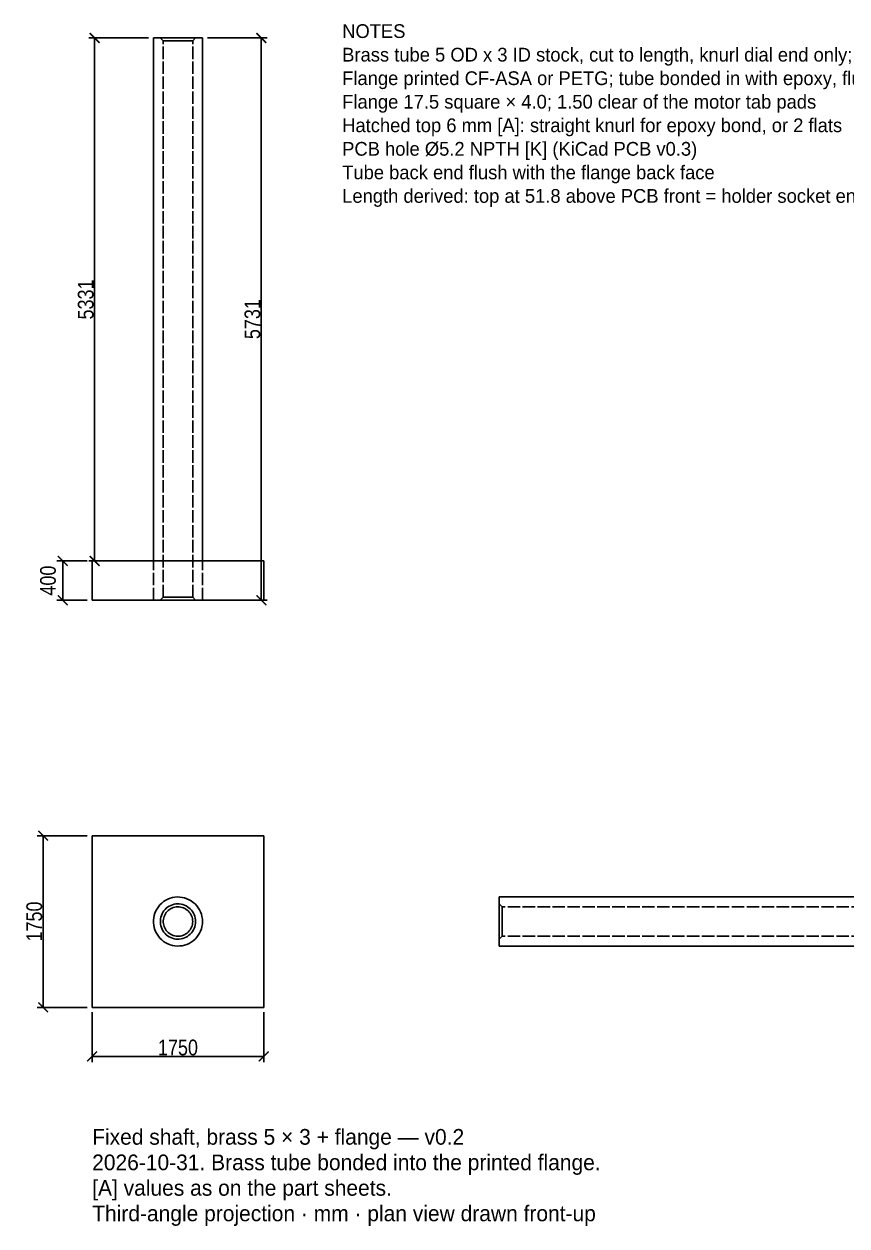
# Model space of a CAD drawing. Header units: millimetres. Extents: x -16 to 111, y -31 to 91.
# Drawn here: x -15.7 to 68.2, y -31 to 91.5 of the extents above; entities that cross this region are included whole.
import ezdxf

# ---------------------------------------------------------------- set-up
doc = ezdxf.new("R2010")
doc.units = ezdxf.units.MM
doc.linetypes.add('DASHED', pattern=[1.524, 1.27, -0.254])
for name, color, linetype in [('DIMS', 3, 'CONTINUOUS'), ('HIDDEN', 8, 'DASHED'), ('TEXT', 7, 'CONTINUOUS'), ('VISIBLE', 7, 'CONTINUOUS')]:
    doc.layers.add(name, color=color, linetype=linetype)
doc.styles.add('OpenSansCondensed-Light', font='OpenSansCondensed-Light.ttf')
doc.dimstyles.new('EZDXF', dxfattribs={"dimtxt": 0.25, "dimasz": 0.175, "dimexe": 0.375, "dimexo": 0.125, "dimgap": 0.1, "dimtad": 1, "dimlfac": 100, "dimzin": 12, "dimdsep": 46, "dimtxsty": 'OpenSansCondensed-Light', "dimblk": 'ARCHTICK', "dimcen": 2.5, "dimazin": 3, "dimtfac": 0.5, "dimtmove": 2, "dimatfit": 3})

# ---------------------------------------------------------------- blocks, each defined once
blk = doc.blocks.new('_ARCHTICK')
at = {"color": 0, "linetype": 'BYBLOCK', "const_width": 0.15}
blk.add_lwpolyline([(-0.5, -0.5), (0.5, 0.5)], dxfattribs=at)

msp = doc.modelspace()

# ---------------------------------------------------------------- linework, layer by layer
at = {"layer": 'HIDDEN'}
for points in [[(-2.5, 90.06), (-2.42063, 90.06), (-2.34127, 90.06), (-2.2619, 90.06), (-2.18254, 90.06), (-2.10317, 90.06), (-2.02381, 90.06), (-1.94444, 90.06), (-1.86508, 90.06), (-1.78571, 90.06), (-1.70635, 90.06), (-1.62698, 90.06), (-1.54762, 90.06), (-1.46825, 90.06), (-1.38889, 90.06), (-1.30952, 90.06), (-1.23016, 90.06), (-1.15079, 90.06), (-1.07143, 90.06), (-0.99206, 90.06), (-0.9127, 90.06), (-0.83333, 90.06), (-0.75397, 90.06), (-0.6746, 90.06), (-0.59524, 90.06), (-0.51587, 90.06), (-0.43651, 90.06), (-0.35714, 90.06), (-0.27778, 90.06), (-0.19841, 90.06), (-0.11905, 90.06), (-0.03968, 90.06), (0.03968, 90.06), (0.11905, 90.06), (0.19841, 90.06), (0.27778, 90.06), (0.35714, 90.06), (0.43651, 90.06), (0.51587, 90.06), (0.59524, 90.06), (0.6746, 90.06), (0.75397, 90.06), (0.83333, 90.06), (0.9127, 90.06), (0.99206, 90.06), (1.07143, 90.06), (1.15079, 90.06), (1.23016, 90.06), (1.30952, 90.06), (1.38889, 90.06), (1.46825, 90.06), (1.54762, 90.06), (1.62698, 90.06), (1.70635, 90.06), (1.78571, 90.06), (1.86508, 90.06), (1.94444, 90.06), (2.02381, 90.06), (2.10317, 90.06), (2.18254, 90.06), (2.2619, 90.06), (2.34127, 90.06), (2.42063, 90.06), (2.5, 90.06)], [(1.8, 90.06), (1.74286, 90.06), (1.68571, 90.06), (1.62857, 90.06), (1.57143, 90.06), (1.51429, 90.06), (1.45714, 90.06), (1.4, 90.06), (1.34286, 90.06), (1.28571, 90.06), (1.22857, 90.06), (1.17143, 90.06), (1.11429, 90.06), (1.05714, 90.06), (1, 90.06), (0.94286, 90.06), (0.88571, 90.06), (0.82857, 90.06), (0.77143, 90.06), (0.71429, 90.06), (0.65714, 90.06), (0.6, 90.06), (0.54286, 90.06), (0.48571, 90.06), (0.42857, 90.06), (0.37143, 90.06), (0.31429, 90.06), (0.25714, 90.06), (0.2, 90.06), (0.14286, 90.06), (0.08571, 90.06), (0.02857, 90.06), (-0.02857, 90.06), (-0.08571, 90.06), (-0.14286, 90.06), (-0.2, 90.06), (-0.25714, 90.06), (-0.31429, 90.06), (-0.37143, 90.06), (-0.42857, 90.06), (-0.48571, 90.06), (-0.54286, 90.06), (-0.6, 90.06), (-0.65714, 90.06), (-0.71429, 90.06), (-0.77143, 90.06), (-0.82857, 90.06), (-0.88571, 90.06), (-0.94286, 90.06), (-1, 90.06), (-1.05714, 90.06), (-1.11429, 90.06), (-1.17143, 90.06), (-1.22857, 90.06), (-1.28571, 90.06), (-1.34286, 90.06), (-1.4, 90.06), (-1.45714, 90.06), (-1.51429, 90.06), (-1.57143, 90.06), (-1.62857, 90.06), (-1.68571, 90.06), (-1.74286, 90.06), (-1.8, 90.06)], [(-1.8, 90.06), (-1.74286, 90.06), (-1.68571, 90.06), (-1.62857, 90.06), (-1.57143, 90.06), (-1.51429, 90.06), (-1.45714, 90.06), (-1.4, 90.06), (-1.34286, 90.06), (-1.28571, 90.06), (-1.22857, 90.06), (-1.17143, 90.06), (-1.11429, 90.06), (-1.05714, 90.06), (-1, 90.06), (-0.94286, 90.06), (-0.88571, 90.06), (-0.82857, 90.06), (-0.77143, 90.06), (-0.71429, 90.06), (-0.65714, 90.06), (-0.6, 90.06), (-0.54286, 90.06), (-0.48571, 90.06), (-0.42857, 90.06), (-0.37143, 90.06), (-0.31429, 90.06), (-0.25714, 90.06), (-0.2, 90.06), (-0.14286, 90.06), (-0.08571, 90.06), (-0.02857, 90.06), (0.02857, 90.06), (0.08571, 90.06), (0.14286, 90.06), (0.2, 90.06), (0.25714, 90.06), (0.31429, 90.06), (0.37143, 90.06), (0.42857, 90.06), (0.48571, 90.06), (0.54286, 90.06), (0.6, 90.06), (0.65714, 90.06), (0.71429, 90.06), (0.77143, 90.06), (0.82857, 90.06), (0.88571, 90.06), (0.94286, 90.06), (1, 90.06), (1.05714, 90.06), (1.11429, 90.06), (1.17143, 90.06), (1.22857, 90.06), (1.28571, 90.06), (1.34286, 90.06), (1.4, 90.06), (1.45714, 90.06), (1.51429, 90.06), (1.57143, 90.06), (1.62857, 90.06), (1.68571, 90.06), (1.74286, 90.06), (1.8, 90.06)], [(-1.5, 89.76), (-1.8, 90.06)], [(1.5, 89.76), (1.45238, 89.76), (1.40476, 89.76), (1.35714, 89.76), (1.30952, 89.76), (1.2619, 89.76), (1.21429, 89.76), (1.16667, 89.76), (1.11905, 89.76), (1.07143, 89.76), (1.02381, 89.76), (0.97619, 89.76), (0.92857, 89.76), (0.88095, 89.76), (0.83333, 89.76), (0.78571, 89.76), (0.7381, 89.76), (0.69048, 89.76), (0.64286, 89.76), (0.59524, 89.76), (0.54762, 89.76), (0.5, 89.76), (0.45238, 89.76), (0.40476, 89.76), (0.35714, 89.76), (0.30952, 89.76), (0.2619, 89.76), (0.21429, 89.76), (0.16667, 89.76), (0.11905, 89.76), (0.07143, 89.76), (0.02381, 89.76), (-0.02381, 89.76), (-0.07143, 89.76), (-0.11905, 89.76), (-0.16667, 89.76), (-0.21429, 89.76), (-0.2619, 89.76), (-0.30952, 89.76), (-0.35714, 89.76), (-0.40476, 89.76), (-0.45238, 89.76), (-0.5, 89.76), (-0.54762, 89.76), (-0.59524, 89.76), (-0.64286, 89.76), (-0.69048, 89.76), (-0.7381, 89.76), (-0.78571, 89.76), (-0.83333, 89.76), (-0.88095, 89.76), (-0.92857, 89.76), (-0.97619, 89.76), (-1.02381, 89.76), (-1.07143, 89.76), (-1.11905, 89.76), (-1.16667, 89.76), (-1.21429, 89.76), (-1.2619, 89.76), (-1.30952, 89.76), (-1.35714, 89.76), (-1.40476, 89.76), (-1.45238, 89.76), (-1.5, 89.76)], [(-1.5, 89.76), (-1.45238, 89.76), (-1.40476, 89.76), (-1.35714, 89.76), (-1.30952, 89.76), (-1.2619, 89.76), (-1.21429, 89.76), (-1.16667, 89.76), (-1.11905, 89.76), (-1.07143, 89.76), (-1.02381, 89.76), (-0.97619, 89.76), (-0.92857, 89.76), (-0.88095, 89.76), (-0.83333, 89.76), (-0.78571, 89.76), (-0.7381, 89.76), (-0.69048, 89.76), (-0.64286, 89.76), (-0.59524, 89.76), (-0.54762, 89.76), (-0.5, 89.76), (-0.45238, 89.76), (-0.40476, 89.76), (-0.35714, 89.76), (-0.30952, 89.76), (-0.2619, 89.76), (-0.21429, 89.76), (-0.16667, 89.76), (-0.11905, 89.76), (-0.07143, 89.76), (-0.02381, 89.76), (0.02381, 89.76), (0.07143, 89.76), (0.11905, 89.76), (0.16667, 89.76), (0.21429, 89.76), (0.2619, 89.76), (0.30952, 89.76), (0.35714, 89.76), (0.40476, 89.76), (0.45238, 89.76), (0.5, 89.76), (0.54762, 89.76), (0.59524, 89.76), (0.64286, 89.76), (0.69048, 89.76), (0.7381, 89.76), (0.78571, 89.76), (0.83333, 89.76), (0.88095, 89.76), (0.92857, 89.76), (0.97619, 89.76), (1.02381, 89.76), (1.07143, 89.76), (1.11905, 89.76), (1.16667, 89.76), (1.21429, 89.76), (1.2619, 89.76), (1.30952, 89.76), (1.35714, 89.76), (1.40476, 89.76), (1.45238, 89.76), (1.5, 89.76)], [(-1.5, 33.05), (-1.5, 89.76)], [(1.8, 90.06), (1.5, 89.76)], [(1.5, 33.05), (1.5, 89.76)], [(-8.75, 32.75), (-8.75, 36.75)], [(-8.75, 36.75), (8.75, 36.75)], [(2.5, 36.75), (2.42063, 36.75), (2.34127, 36.75), (2.2619, 36.75), (2.18254, 36.75), (2.10317, 36.75), (2.02381, 36.75), (1.94444, 36.75), (1.86508, 36.75), (1.78571, 36.75), (1.70635, 36.75), (1.62698, 36.75), (1.54762, 36.75), (1.46825, 36.75), (1.38889, 36.75), (1.30952, 36.75), (1.23016, 36.75), (1.15079, 36.75), (1.07143, 36.75), (0.99206, 36.75), (0.9127, 36.75), (0.83333, 36.75), (0.75397, 36.75), (0.6746, 36.75), (0.59524, 36.75), (0.51587, 36.75), (0.43651, 36.75), (0.35714, 36.75), (0.27778, 36.75), (0.19841, 36.75), (0.11905, 36.75), (0.03968, 36.75), (-0.03968, 36.75), (-0.11905, 36.75), (-0.19841, 36.75), (-0.27778, 36.75), (-0.35714, 36.75), (-0.43651, 36.75), (-0.51587, 36.75), (-0.59524, 36.75), (-0.6746, 36.75), (-0.75397, 36.75), (-0.83333, 36.75), (-0.9127, 36.75), (-0.99206, 36.75), (-1.07143, 36.75), (-1.15079, 36.75), (-1.23016, 36.75), (-1.30952, 36.75), (-1.38889, 36.75), (-1.46825, 36.75), (-1.54762, 36.75), (-1.62698, 36.75), (-1.70635, 36.75), (-1.78571, 36.75), (-1.86508, 36.75), (-1.94444, 36.75), (-2.02381, 36.75), (-2.10317, 36.75), (-2.18254, 36.75), (-2.2619, 36.75), (-2.34127, 36.75), (-2.42063, 36.75), (-2.5, 36.75)], [(-2.5, 36.75), (-2.42063, 36.75), (-2.34127, 36.75), (-2.2619, 36.75), (-2.18254, 36.75), (-2.10317, 36.75), (-2.02381, 36.75), (-1.94444, 36.75), (-1.86508, 36.75), (-1.78571, 36.75), (-1.70635, 36.75), (-1.62698, 36.75), (-1.54762, 36.75), (-1.46825, 36.75), (-1.38889, 36.75), (-1.30952, 36.75), (-1.23016, 36.75), (-1.15079, 36.75), (-1.07143, 36.75), (-0.99206, 36.75), (-0.9127, 36.75), (-0.83333, 36.75), (-0.75397, 36.75), (-0.6746, 36.75), (-0.59524, 36.75), (-0.51587, 36.75), (-0.43651, 36.75), (-0.35714, 36.75), (-0.27778, 36.75), (-0.19841, 36.75), (-0.11905, 36.75), (-0.03968, 36.75), (0.03968, 36.75), (0.11905, 36.75), (0.19841, 36.75), (0.27778, 36.75), (0.35714, 36.75), (0.43651, 36.75), (0.51587, 36.75), (0.59524, 36.75), (0.6746, 36.75), (0.75397, 36.75), (0.83333, 36.75), (0.9127, 36.75), (0.99206, 36.75), (1.07143, 36.75), (1.15079, 36.75), (1.23016, 36.75), (1.30952, 36.75), (1.38889, 36.75), (1.46825, 36.75), (1.54762, 36.75), (1.62698, 36.75), (1.70635, 36.75), (1.78571, 36.75), (1.86508, 36.75), (1.94444, 36.75), (2.02381, 36.75), (2.10317, 36.75), (2.18254, 36.75), (2.2619, 36.75), (2.34127, 36.75), (2.42063, 36.75), (2.5, 36.75)], [(-2.5, 32.75), (-2.5, 36.75)], [(-2.5, 32.75), (-2.5, 36.75)], [(2.5, 32.75), (2.5, 36.75)], [(2.5, 32.75), (2.5, 36.75)], [(8.75, 32.75), (8.75, 36.75)], [(-8.75, 32.75), (8.75, 32.75)], [(2.5, 32.75), (2.42063, 32.75), (2.34127, 32.75), (2.2619, 32.75), (2.18254, 32.75), (2.10317, 32.75), (2.02381, 32.75), (1.94444, 32.75), (1.86508, 32.75), (1.78571, 32.75), (1.70635, 32.75), (1.62698, 32.75), (1.54762, 32.75), (1.46825, 32.75), (1.38889, 32.75), (1.30952, 32.75), (1.23016, 32.75), (1.15079, 32.75), (1.07143, 32.75), (0.99206, 32.75), (0.9127, 32.75), (0.83333, 32.75), (0.75397, 32.75), (0.6746, 32.75), (0.59524, 32.75), (0.51587, 32.75), (0.43651, 32.75), (0.35714, 32.75), (0.27778, 32.75), (0.19841, 32.75), (0.11905, 32.75), (0.03968, 32.75), (-0.03968, 32.75), (-0.11905, 32.75), (-0.19841, 32.75), (-0.27778, 32.75), (-0.35714, 32.75), (-0.43651, 32.75), (-0.51587, 32.75), (-0.59524, 32.75), (-0.6746, 32.75), (-0.75397, 32.75), (-0.83333, 32.75), (-0.9127, 32.75), (-0.99206, 32.75), (-1.07143, 32.75), (-1.15079, 32.75), (-1.23016, 32.75), (-1.30952, 32.75), (-1.38889, 32.75), (-1.46825, 32.75), (-1.54762, 32.75), (-1.62698, 32.75), (-1.70635, 32.75), (-1.78571, 32.75), (-1.86508, 32.75), (-1.94444, 32.75), (-2.02381, 32.75), (-2.10317, 32.75), (-2.18254, 32.75), (-2.2619, 32.75), (-2.34127, 32.75), (-2.42063, 32.75), (-2.5, 32.75)], [(-2.5, 32.75), (-2.42063, 32.75), (-2.34127, 32.75), (-2.2619, 32.75), (-2.18254, 32.75), (-2.10317, 32.75), (-2.02381, 32.75), (-1.94444, 32.75), (-1.86508, 32.75), (-1.78571, 32.75), (-1.70635, 32.75), (-1.62698, 32.75), (-1.54762, 32.75), (-1.46825, 32.75), (-1.38889, 32.75), (-1.30952, 32.75), (-1.23016, 32.75), (-1.15079, 32.75), (-1.07143, 32.75), (-0.99206, 32.75), (-0.9127, 32.75), (-0.83333, 32.75), (-0.75397, 32.75), (-0.6746, 32.75), (-0.59524, 32.75), (-0.51587, 32.75), (-0.43651, 32.75), (-0.35714, 32.75), (-0.27778, 32.75), (-0.19841, 32.75), (-0.11905, 32.75), (-0.03968, 32.75), (0.03968, 32.75), (0.11905, 32.75), (0.19841, 32.75), (0.27778, 32.75), (0.35714, 32.75), (0.43651, 32.75), (0.51587, 32.75), (0.59524, 32.75), (0.6746, 32.75), (0.75397, 32.75), (0.83333, 32.75), (0.9127, 32.75), (0.99206, 32.75), (1.07143, 32.75), (1.15079, 32.75), (1.23016, 32.75), (1.30952, 32.75), (1.38889, 32.75), (1.46825, 32.75), (1.54762, 32.75), (1.62698, 32.75), (1.70635, 32.75), (1.78571, 32.75), (1.86508, 32.75), (1.94444, 32.75), (2.02381, 32.75), (2.10317, 32.75), (2.18254, 32.75), (2.2619, 32.75), (2.34127, 32.75), (2.42063, 32.75), (2.5, 32.75)], [(2.5, 32.75), (2.42063, 32.75), (2.34127, 32.75), (2.2619, 32.75), (2.18254, 32.75), (2.10317, 32.75), (2.02381, 32.75), (1.94444, 32.75), (1.86508, 32.75), (1.78571, 32.75), (1.70635, 32.75), (1.62698, 32.75), (1.54762, 32.75), (1.46825, 32.75), (1.38889, 32.75), (1.30952, 32.75), (1.23016, 32.75), (1.15079, 32.75), (1.07143, 32.75), (0.99206, 32.75), (0.9127, 32.75), (0.83333, 32.75), (0.75397, 32.75), (0.6746, 32.75), (0.59524, 32.75), (0.51587, 32.75), (0.43651, 32.75), (0.35714, 32.75), (0.27778, 32.75), (0.19841, 32.75), (0.11905, 32.75), (0.03968, 32.75), (-0.03968, 32.75), (-0.11905, 32.75), (-0.19841, 32.75), (-0.27778, 32.75), (-0.35714, 32.75), (-0.43651, 32.75), (-0.51587, 32.75), (-0.59524, 32.75), (-0.6746, 32.75), (-0.75397, 32.75), (-0.83333, 32.75), (-0.9127, 32.75), (-0.99206, 32.75), (-1.07143, 32.75), (-1.15079, 32.75), (-1.23016, 32.75), (-1.30952, 32.75), (-1.38889, 32.75), (-1.46825, 32.75), (-1.54762, 32.75), (-1.62698, 32.75), (-1.70635, 32.75), (-1.78571, 32.75), (-1.86508, 32.75), (-1.94444, 32.75), (-2.02381, 32.75), (-2.10317, 32.75), (-2.18254, 32.75), (-2.2619, 32.75), (-2.34127, 32.75), (-2.42063, 32.75), (-2.5, 32.75)], [(-2.5, 32.75), (-2.42063, 32.75), (-2.34127, 32.75), (-2.2619, 32.75), (-2.18254, 32.75), (-2.10317, 32.75), (-2.02381, 32.75), (-1.94444, 32.75), (-1.86508, 32.75), (-1.78571, 32.75), (-1.70635, 32.75), (-1.62698, 32.75), (-1.54762, 32.75), (-1.46825, 32.75), (-1.38889, 32.75), (-1.30952, 32.75), (-1.23016, 32.75), (-1.15079, 32.75), (-1.07143, 32.75), (-0.99206, 32.75), (-0.9127, 32.75), (-0.83333, 32.75), (-0.75397, 32.75), (-0.6746, 32.75), (-0.59524, 32.75), (-0.51587, 32.75), (-0.43651, 32.75), (-0.35714, 32.75), (-0.27778, 32.75), (-0.19841, 32.75), (-0.11905, 32.75), (-0.03968, 32.75), (0.03968, 32.75), (0.11905, 32.75), (0.19841, 32.75), (0.27778, 32.75), (0.35714, 32.75), (0.43651, 32.75), (0.51587, 32.75), (0.59524, 32.75), (0.6746, 32.75), (0.75397, 32.75), (0.83333, 32.75), (0.9127, 32.75), (0.99206, 32.75), (1.07143, 32.75), (1.15079, 32.75), (1.23016, 32.75), (1.30952, 32.75), (1.38889, 32.75), (1.46825, 32.75), (1.54762, 32.75), (1.62698, 32.75), (1.70635, 32.75), (1.78571, 32.75), (1.86508, 32.75), (1.94444, 32.75), (2.02381, 32.75), (2.10317, 32.75), (2.18254, 32.75), (2.2619, 32.75), (2.34127, 32.75), (2.42063, 32.75), (2.5, 32.75)], [(-1.5, 33.05), (-1.8, 32.75)], [(1.8, 32.75), (1.74286, 32.75), (1.68571, 32.75), (1.62857, 32.75), (1.57143, 32.75), (1.51429, 32.75), (1.45714, 32.75), (1.4, 32.75), (1.34286, 32.75), (1.28571, 32.75), (1.22857, 32.75), (1.17143, 32.75), (1.11429, 32.75), (1.05714, 32.75), (1, 32.75), (0.94286, 32.75), (0.88571, 32.75), (0.82857, 32.75), (0.77143, 32.75), (0.71429, 32.75), (0.65714, 32.75), (0.6, 32.75), (0.54286, 32.75), (0.48571, 32.75), (0.42857, 32.75), (0.37143, 32.75), (0.31429, 32.75), (0.25714, 32.75), (0.2, 32.75), (0.14286, 32.75), (0.08571, 32.75), (0.02857, 32.75), (-0.02857, 32.75), (-0.08571, 32.75), (-0.14286, 32.75), (-0.2, 32.75), (-0.25714, 32.75), (-0.31429, 32.75), (-0.37143, 32.75), (-0.42857, 32.75), (-0.48571, 32.75), (-0.54286, 32.75), (-0.6, 32.75), (-0.65714, 32.75), (-0.71429, 32.75), (-0.77143, 32.75), (-0.82857, 32.75), (-0.88571, 32.75), (-0.94286, 32.75), (-1, 32.75), (-1.05714, 32.75), (-1.11429, 32.75), (-1.17143, 32.75), (-1.22857, 32.75), (-1.28571, 32.75), (-1.34286, 32.75), (-1.4, 32.75), (-1.45714, 32.75), (-1.51429, 32.75), (-1.57143, 32.75), (-1.62857, 32.75), (-1.68571, 32.75), (-1.74286, 32.75), (-1.8, 32.75)], [(-1.8, 32.75), (-1.74286, 32.75), (-1.68571, 32.75), (-1.62857, 32.75), (-1.57143, 32.75), (-1.51429, 32.75), (-1.45714, 32.75), (-1.4, 32.75), (-1.34286, 32.75), (-1.28571, 32.75), (-1.22857, 32.75), (-1.17143, 32.75), (-1.11429, 32.75), (-1.05714, 32.75), (-1, 32.75), (-0.94286, 32.75), (-0.88571, 32.75), (-0.82857, 32.75), (-0.77143, 32.75), (-0.71429, 32.75), (-0.65714, 32.75), (-0.6, 32.75), (-0.54286, 32.75), (-0.48571, 32.75), (-0.42857, 32.75), (-0.37143, 32.75), (-0.31429, 32.75), (-0.25714, 32.75), (-0.2, 32.75), (-0.14286, 32.75), (-0.08571, 32.75), (-0.02857, 32.75), (0.02857, 32.75), (0.08571, 32.75), (0.14286, 32.75), (0.2, 32.75), (0.25714, 32.75), (0.31429, 32.75), (0.37143, 32.75), (0.42857, 32.75), (0.48571, 32.75), (0.54286, 32.75), (0.6, 32.75), (0.65714, 32.75), (0.71429, 32.75), (0.77143, 32.75), (0.82857, 32.75), (0.88571, 32.75), (0.94286, 32.75), (1, 32.75), (1.05714, 32.75), (1.11429, 32.75), (1.17143, 32.75), (1.22857, 32.75), (1.28571, 32.75), (1.34286, 32.75), (1.4, 32.75), (1.45714, 32.75), (1.51429, 32.75), (1.57143, 32.75), (1.62857, 32.75), (1.68571, 32.75), (1.74286, 32.75), (1.8, 32.75)], [(1.5, 33.05), (1.45238, 33.05), (1.40476, 33.05), (1.35714, 33.05), (1.30952, 33.05), (1.2619, 33.05), (1.21429, 33.05), (1.16667, 33.05), (1.11905, 33.05), (1.07143, 33.05), (1.02381, 33.05), (0.97619, 33.05), (0.92857, 33.05), (0.88095, 33.05), (0.83333, 33.05), (0.78571, 33.05), (0.7381, 33.05), (0.69048, 33.05), (0.64286, 33.05), (0.59524, 33.05), (0.54762, 33.05), (0.5, 33.05), (0.45238, 33.05), (0.40476, 33.05), (0.35714, 33.05), (0.30952, 33.05), (0.2619, 33.05), (0.21429, 33.05), (0.16667, 33.05), (0.11905, 33.05), (0.07143, 33.05), (0.02381, 33.05), (-0.02381, 33.05), (-0.07143, 33.05), (-0.11905, 33.05), (-0.16667, 33.05), (-0.21429, 33.05), (-0.2619, 33.05), (-0.30952, 33.05), (-0.35714, 33.05), (-0.40476, 33.05), (-0.45238, 33.05), (-0.5, 33.05), (-0.54762, 33.05), (-0.59524, 33.05), (-0.64286, 33.05), (-0.69048, 33.05), (-0.7381, 33.05), (-0.78571, 33.05), (-0.83333, 33.05), (-0.88095, 33.05), (-0.92857, 33.05), (-0.97619, 33.05), (-1.02381, 33.05), (-1.07143, 33.05), (-1.11905, 33.05), (-1.16667, 33.05), (-1.21429, 33.05), (-1.2619, 33.05), (-1.30952, 33.05), (-1.35714, 33.05), (-1.40476, 33.05), (-1.45238, 33.05), (-1.5, 33.05)], [(-1.5, 33.05), (-1.45238, 33.05), (-1.40476, 33.05), (-1.35714, 33.05), (-1.30952, 33.05), (-1.2619, 33.05), (-1.21429, 33.05), (-1.16667, 33.05), (-1.11905, 33.05), (-1.07143, 33.05), (-1.02381, 33.05), (-0.97619, 33.05), (-0.92857, 33.05), (-0.88095, 33.05), (-0.83333, 33.05), (-0.78571, 33.05), (-0.7381, 33.05), (-0.69048, 33.05), (-0.64286, 33.05), (-0.59524, 33.05), (-0.54762, 33.05), (-0.5, 33.05), (-0.45238, 33.05), (-0.40476, 33.05), (-0.35714, 33.05), (-0.30952, 33.05), (-0.2619, 33.05), (-0.21429, 33.05), (-0.16667, 33.05), (-0.11905, 33.05), (-0.07143, 33.05), (-0.02381, 33.05), (0.02381, 33.05), (0.07143, 33.05), (0.11905, 33.05), (0.16667, 33.05), (0.21429, 33.05), (0.2619, 33.05), (0.30952, 33.05), (0.35714, 33.05), (0.40476, 33.05), (0.45238, 33.05), (0.5, 33.05), (0.54762, 33.05), (0.59524, 33.05), (0.64286, 33.05), (0.69048, 33.05), (0.7381, 33.05), (0.78571, 33.05), (0.83333, 33.05), (0.88095, 33.05), (0.92857, 33.05), (0.97619, 33.05), (1.02381, 33.05), (1.07143, 33.05), (1.11905, 33.05), (1.16667, 33.05), (1.21429, 33.05), (1.2619, 33.05), (1.30952, 33.05), (1.35714, 33.05), (1.40476, 33.05), (1.45238, 33.05), (1.5, 33.05)], [(1.8, 32.75), (1.5, 33.05)], [(-8.75, -8.75), (-8.75, 8.75)], [(-8.75, 8.75), (8.75, 8.75)], [(8.75, -8.75), (8.75, 8.75)], [(2.5, 0), (2.48758, 0.24892), (2.45043, 0.49537), (2.38893, 0.73689), (2.30369, 0.97109), (2.19555, 1.19563), (2.0656, 1.4083), (1.91511, 1.60697), (1.74559, 1.78967), (1.55872, 1.95458), (1.35637, 2.10006), (1.14053, 2.22468), (0.91335, 2.32718), (0.6771, 2.40656), (0.43412, 2.46202), (0.18683, 2.49301), (-0.06233, 2.49922), (-0.31086, 2.4806), (-0.5563, 2.43732), (-0.79622, 2.36982), (-1.02822, 2.27876), (-1.25, 2.16506), (-1.45936, 2.02985), (-1.65421, 1.87445), (-1.83263, 1.70043), (-1.99283, 1.50951), (-2.13323, 1.30359), (-2.25242, 1.08471), (-2.34923, 0.85505), (-2.42269, 0.61689), (-2.47208, 0.37261), (-2.49689, 0.12461), (-2.49689, -0.12461), (-2.47208, -0.37261), (-2.42269, -0.61689), (-2.34923, -0.85505), (-2.25242, -1.08471), (-2.13323, -1.30359), (-1.99283, -1.50951), (-1.83263, -1.70043), (-1.65421, -1.87445), (-1.45936, -2.02985), (-1.25, -2.16506), (-1.02822, -2.27876), (-0.79622, -2.36982), (-0.5563, -2.43732), (-0.31086, -2.4806), (-0.06233, -2.49922), (0.18683, -2.49301), (0.43412, -2.46202), (0.6771, -2.40656), (0.91335, -2.32718), (1.14053, -2.22468), (1.35637, -2.10006), (1.55872, -1.95458), (1.74559, -1.78967), (1.91511, -1.60697), (2.0656, -1.4083), (2.19555, -1.19563), (2.30369, -0.97109), (2.38893, -0.73689), (2.45043, -0.49537), (2.48758, -0.24892), (2.5, 0)], [(2.5, 0), (2.48758, 0.24892), (2.45043, 0.49537), (2.38893, 0.73689), (2.30369, 0.97109), (2.19555, 1.19563), (2.0656, 1.4083), (1.91511, 1.60697), (1.74559, 1.78967), (1.55872, 1.95458), (1.35637, 2.10006), (1.14053, 2.22468), (0.91335, 2.32718), (0.6771, 2.40656), (0.43412, 2.46202), (0.18683, 2.49301), (-0.06233, 2.49922), (-0.31086, 2.4806), (-0.5563, 2.43732), (-0.79622, 2.36982), (-1.02822, 2.27876), (-1.25, 2.16506), (-1.45936, 2.02985), (-1.65421, 1.87445), (-1.83263, 1.70043), (-1.99283, 1.50951), (-2.13323, 1.30359), (-2.25242, 1.08471), (-2.34923, 0.85505), (-2.42269, 0.61689), (-2.47208, 0.37261), (-2.49689, 0.12461), (-2.49689, -0.12461), (-2.47208, -0.37261), (-2.42269, -0.61689), (-2.34923, -0.85505), (-2.25242, -1.08471), (-2.13323, -1.30359), (-1.99283, -1.50951), (-1.83263, -1.70043), (-1.65421, -1.87445), (-1.45936, -2.02985), (-1.25, -2.16506), (-1.02822, -2.27876), (-0.79622, -2.36982), (-0.5563, -2.43732), (-0.31086, -2.4806), (-0.06233, -2.49922), (0.18683, -2.49301), (0.43412, -2.46202), (0.6771, -2.40656), (0.91335, -2.32718), (1.14053, -2.22468), (1.35637, -2.10006), (1.55872, -1.95458), (1.74559, -1.78967), (1.91511, -1.60697), (2.0656, -1.4083), (2.19555, -1.19563), (2.30369, -0.97109), (2.38893, -0.73689), (2.45043, -0.49537), (2.48758, -0.24892), (2.5, 0)], [(2.5, 0), (2.48758, 0.24892), (2.45043, 0.49537), (2.38893, 0.73689), (2.30369, 0.97109), (2.19555, 1.19563), (2.0656, 1.4083), (1.91511, 1.60697), (1.74559, 1.78967), (1.55872, 1.95458), (1.35637, 2.10006), (1.14053, 2.22468), (0.91335, 2.32718), (0.6771, 2.40656), (0.43412, 2.46202), (0.18683, 2.49301), (-0.06233, 2.49922), (-0.31086, 2.4806), (-0.5563, 2.43732), (-0.79622, 2.36982), (-1.02822, 2.27876), (-1.25, 2.16506), (-1.45936, 2.02985), (-1.65421, 1.87445), (-1.83263, 1.70043), (-1.99283, 1.50951), (-2.13323, 1.30359), (-2.25242, 1.08471), (-2.34923, 0.85505), (-2.42269, 0.61689), (-2.47208, 0.37261), (-2.49689, 0.12461), (-2.49689, -0.12461), (-2.47208, -0.37261), (-2.42269, -0.61689), (-2.34923, -0.85505), (-2.25242, -1.08471), (-2.13323, -1.30359), (-1.99283, -1.50951), (-1.83263, -1.70043), (-1.65421, -1.87445), (-1.45936, -2.02985), (-1.25, -2.16506), (-1.02822, -2.27876), (-0.79622, -2.36982), (-0.5563, -2.43732), (-0.31086, -2.4806), (-0.06233, -2.49922), (0.18683, -2.49301), (0.43412, -2.46202), (0.6771, -2.40656), (0.91335, -2.32718), (1.14053, -2.22468), (1.35637, -2.10006), (1.55872, -1.95458), (1.74559, -1.78967), (1.91511, -1.60697), (2.0656, -1.4083), (2.19555, -1.19563), (2.30369, -0.97109), (2.38893, -0.73689), (2.45043, -0.49537), (2.48758, -0.24892), (2.5, 0)], [(32.75, 2.5), (32.75, 2.42063), (32.75, 2.34127), (32.75, 2.2619), (32.75, 2.18254), (32.75, 2.10317), (32.75, 2.02381), (32.75, 1.94444), (32.75, 1.86508), (32.75, 1.78571), (32.75, 1.70635), (32.75, 1.62698), (32.75, 1.54762), (32.75, 1.46825), (32.75, 1.38889), (32.75, 1.30952), (32.75, 1.23016), (32.75, 1.15079), (32.75, 1.07143), (32.75, 0.99206), (32.75, 0.9127), (32.75, 0.83333), (32.75, 0.75397), (32.75, 0.6746), (32.75, 0.59524), (32.75, 0.51587), (32.75, 0.43651), (32.75, 0.35714), (32.75, 0.27778), (32.75, 0.19841), (32.75, 0.11905), (32.75, 0.03968), (32.75, -0.03968), (32.75, -0.11905), (32.75, -0.19841), (32.75, -0.27778), (32.75, -0.35714), (32.75, -0.43651), (32.75, -0.51587), (32.75, -0.59524), (32.75, -0.6746), (32.75, -0.75397), (32.75, -0.83333), (32.75, -0.9127), (32.75, -0.99206), (32.75, -1.07143), (32.75, -1.15079), (32.75, -1.23016), (32.75, -1.30952), (32.75, -1.38889), (32.75, -1.46825), (32.75, -1.54762), (32.75, -1.62698), (32.75, -1.70635), (32.75, -1.78571), (32.75, -1.86508), (32.75, -1.94444), (32.75, -2.02381), (32.75, -2.10317), (32.75, -2.18254), (32.75, -2.2619), (32.75, -2.34127), (32.75, -2.42063), (32.75, -2.5)], [(1.8, 0), (1.79106, 0.17922), (1.76431, 0.35666), (1.72003, 0.53056), (1.65866, 0.69918), (1.5808, 0.86086), (1.48723, 1.01398), (1.37888, 1.15702), (1.25683, 1.28856), (1.12228, 1.4073), (0.97658, 1.51205), (0.82118, 1.60177), (0.65761, 1.67557), (0.48751, 1.73272), (0.31257, 1.77265), (0.13451, 1.79497), (-0.04488, 1.79944), (-0.22382, 1.78603), (-0.40054, 1.75487), (-0.57328, 1.70627), (-0.74032, 1.64071), (-0.9, 1.55885), (-1.05074, 1.46149), (-1.19103, 1.34961), (-1.31949, 1.22431), (-1.43484, 1.08685), (-1.53592, 0.93858), (-1.62174, 0.78099), (-1.69145, 0.61564), (-1.74434, 0.44416), (-1.7799, 0.26828), (-1.79776, 0.08972), (-1.79776, -0.08972), (-1.7799, -0.26828), (-1.74434, -0.44416), (-1.69145, -0.61564), (-1.62174, -0.78099), (-1.53592, -0.93858), (-1.43484, -1.08685), (-1.31949, -1.22431), (-1.19103, -1.34961), (-1.05074, -1.46149), (-0.9, -1.55885), (-0.74032, -1.64071), (-0.57328, -1.70627), (-0.40054, -1.75487), (-0.22382, -1.78603), (-0.04488, -1.79944), (0.13451, -1.79497), (0.31257, -1.77265), (0.48751, -1.73272), (0.65761, -1.67557), (0.82118, -1.60177), (0.97658, -1.51205), (1.12228, -1.4073), (1.25683, -1.28856), (1.37888, -1.15702), (1.48723, -1.01398), (1.5808, -0.86086), (1.65866, -0.69918), (1.72003, -0.53056), (1.76431, -0.35666), (1.79106, -0.17922), (1.8, 0)], [(1.5, 0), (1.49255, 0.14935), (1.47026, 0.29722), (1.43336, 0.44213), (1.38221, 0.58265), (1.31733, 0.71738), (1.23936, 0.84498), (1.14907, 0.96418), (1.04736, 1.0738), (0.93523, 1.17275), (0.81382, 1.26004), (0.68432, 1.33481), (0.54801, 1.39631), (0.40626, 1.44394), (0.26047, 1.47721), (0.1121, 1.49581), (-0.0374, 1.49953), (-0.18652, 1.48836), (-0.33378, 1.46239), (-0.47773, 1.42189), (-0.61693, 1.36726), (-0.75, 1.29904), (-0.87562, 1.21791), (-0.99253, 1.12467), (-1.09958, 1.02026), (-1.1957, 0.90571), (-1.27994, 0.78215), (-1.35145, 0.65083), (-1.40954, 0.51303), (-1.45362, 0.37014), (-1.48325, 0.22356), (-1.49814, 0.07477), (-1.49814, -0.07477), (-1.48325, -0.22356), (-1.45362, -0.37014), (-1.40954, -0.51303), (-1.35145, -0.65083), (-1.27994, -0.78215), (-1.1957, -0.90571), (-1.09958, -1.02026), (-0.99253, -1.12467), (-0.87562, -1.21791), (-0.75, -1.29904), (-0.61693, -1.36726), (-0.47773, -1.42189), (-0.33378, -1.46239), (-0.18652, -1.48836), (-0.0374, -1.49953), (0.1121, -1.49581), (0.26047, -1.47721), (0.40626, -1.44394), (0.54801, -1.39631), (0.68432, -1.33481), (0.81382, -1.26004), (0.93523, -1.17275), (1.04736, -1.0738), (1.14907, -0.96418), (1.23936, -0.84498), (1.31733, -0.71738), (1.38221, -0.58265), (1.43336, -0.44213), (1.47026, -0.29722), (1.49255, -0.14935), (1.5, 0)], [(32.75, 0), (32.75, 0.02857), (32.75, 0.05714), (32.75, 0.08571), (32.75, 0.11429), (32.75, 0.14286), (32.75, 0.17143), (32.75, 0.2), (32.75, 0.22857), (32.75, 0.25714), (32.75, 0.28571), (32.75, 0.31429), (32.75, 0.34286), (32.75, 0.37143), (32.75, 0.4), (32.75, 0.42857), (32.75, 0.45714), (32.75, 0.48571), (32.75, 0.51429), (32.75, 0.54286), (32.75, 0.57143), (32.75, 0.6), (32.75, 0.62857), (32.75, 0.65714), (32.75, 0.68571), (32.75, 0.71429), (32.75, 0.74286), (32.75, 0.77143), (32.75, 0.8), (32.75, 0.82857), (32.75, 0.85714), (32.75, 0.88571), (32.75, 0.91429), (32.75, 0.94286), (32.75, 0.97143), (32.75, 1), (32.75, 1.02857), (32.75, 1.05714), (32.75, 1.08571), (32.75, 1.11429), (32.75, 1.14286), (32.75, 1.17143), (32.75, 1.2), (32.75, 1.22857), (32.75, 1.25714), (32.75, 1.28571), (32.75, 1.31429), (32.75, 1.34286), (32.75, 1.37143), (32.75, 1.4), (32.75, 1.42857), (32.75, 1.45714), (32.75, 1.48571), (32.75, 1.51429), (32.75, 1.54286), (32.75, 1.57143), (32.75, 1.6), (32.75, 1.62857), (32.75, 1.65714), (32.75, 1.68571), (32.75, 1.71429), (32.75, 1.74286), (32.75, 1.77143), (32.75, 1.8)], [(32.75, 1.8), (32.75, 1.74286), (32.75, 1.68571), (32.75, 1.62857), (32.75, 1.57143), (32.75, 1.51429), (32.75, 1.45714), (32.75, 1.4), (32.75, 1.34286), (32.75, 1.28571), (32.75, 1.22857), (32.75, 1.17143), (32.75, 1.11429), (32.75, 1.05714), (32.75, 1), (32.75, 0.94286), (32.75, 0.88571), (32.75, 0.82857), (32.75, 0.77143), (32.75, 0.71429), (32.75, 0.65714), (32.75, 0.6), (32.75, 0.54286), (32.75, 0.48571), (32.75, 0.42857), (32.75, 0.37143), (32.75, 0.31429), (32.75, 0.25714), (32.75, 0.2), (32.75, 0.14286), (32.75, 0.08571), (32.75, 0.02857), (32.75, -0.02857), (32.75, -0.08571), (32.75, -0.14286), (32.75, -0.2), (32.75, -0.25714), (32.75, -0.31429), (32.75, -0.37143), (32.75, -0.42857), (32.75, -0.48571), (32.75, -0.54286), (32.75, -0.6), (32.75, -0.65714), (32.75, -0.71429), (32.75, -0.77143), (32.75, -0.82857), (32.75, -0.88571), (32.75, -0.94286), (32.75, -1), (32.75, -1.05714), (32.75, -1.11429), (32.75, -1.17143), (32.75, -1.22857), (32.75, -1.28571), (32.75, -1.34286), (32.75, -1.4), (32.75, -1.45714), (32.75, -1.51429), (32.75, -1.57143), (32.75, -1.62857), (32.75, -1.68571), (32.75, -1.74286), (32.75, -1.8)], [(33.05, 1.5), (32.75, 1.8)], [(33.05, 0), (33.05, 0.02381), (33.05, 0.04762), (33.05, 0.07143), (33.05, 0.09524), (33.05, 0.11905), (33.05, 0.14286), (33.05, 0.16667), (33.05, 0.19048), (33.05, 0.21429), (33.05, 0.2381), (33.05, 0.2619), (33.05, 0.28571), (33.05, 0.30952), (33.05, 0.33333), (33.05, 0.35714), (33.05, 0.38095), (33.05, 0.40476), (33.05, 0.42857), (33.05, 0.45238), (33.05, 0.47619), (33.05, 0.5), (33.05, 0.52381), (33.05, 0.54762), (33.05, 0.57143), (33.05, 0.59524), (33.05, 0.61905), (33.05, 0.64286), (33.05, 0.66667), (33.05, 0.69048), (33.05, 0.71429), (33.05, 0.7381), (33.05, 0.7619), (33.05, 0.78571), (33.05, 0.80952), (33.05, 0.83333), (33.05, 0.85714), (33.05, 0.88095), (33.05, 0.90476), (33.05, 0.92857), (33.05, 0.95238), (33.05, 0.97619), (33.05, 1), (33.05, 1.02381), (33.05, 1.04762), (33.05, 1.07143), (33.05, 1.09524), (33.05, 1.11905), (33.05, 1.14286), (33.05, 1.16667), (33.05, 1.19048), (33.05, 1.21429), (33.05, 1.2381), (33.05, 1.2619), (33.05, 1.28571), (33.05, 1.30952), (33.05, 1.33333), (33.05, 1.35714), (33.05, 1.38095), (33.05, 1.40476), (33.05, 1.42857), (33.05, 1.45238), (33.05, 1.47619), (33.05, 1.5)], [(33.05, 1.5), (33.05, 1.45238), (33.05, 1.40476), (33.05, 1.35714), (33.05, 1.30952), (33.05, 1.2619), (33.05, 1.21429), (33.05, 1.16667), (33.05, 1.11905), (33.05, 1.07143), (33.05, 1.02381), (33.05, 0.97619), (33.05, 0.92857), (33.05, 0.88095), (33.05, 0.83333), (33.05, 0.78571), (33.05, 0.7381), (33.05, 0.69048), (33.05, 0.64286), (33.05, 0.59524), (33.05, 0.54762), (33.05, 0.5), (33.05, 0.45238), (33.05, 0.40476), (33.05, 0.35714), (33.05, 0.30952), (33.05, 0.2619), (33.05, 0.21429), (33.05, 0.16667), (33.05, 0.11905), (33.05, 0.07143), (33.05, 0.02381), (33.05, -0.02381), (33.05, -0.07143), (33.05, -0.11905), (33.05, -0.16667), (33.05, -0.21429), (33.05, -0.2619), (33.05, -0.30952), (33.05, -0.35714), (33.05, -0.40476), (33.05, -0.45238), (33.05, -0.5), (33.05, -0.54762), (33.05, -0.59524), (33.05, -0.64286), (33.05, -0.69048), (33.05, -0.7381), (33.05, -0.78571), (33.05, -0.83333), (33.05, -0.88095), (33.05, -0.92857), (33.05, -0.97619), (33.05, -1.02381), (33.05, -1.07143), (33.05, -1.11905), (33.05, -1.16667), (33.05, -1.21429), (33.05, -1.2619), (33.05, -1.30952), (33.05, -1.35714), (33.05, -1.40476), (33.05, -1.45238), (33.05, -1.5)], [(89.76, 1.5), (33.05, 1.5)], [(32.75, -1.8), (32.75, -1.77143), (32.75, -1.74286), (32.75, -1.71429), (32.75, -1.68571), (32.75, -1.65714), (32.75, -1.62857), (32.75, -1.6), (32.75, -1.57143), (32.75, -1.54286), (32.75, -1.51429), (32.75, -1.48571), (32.75, -1.45714), (32.75, -1.42857), (32.75, -1.4), (32.75, -1.37143), (32.75, -1.34286), (32.75, -1.31429), (32.75, -1.28571), (32.75, -1.25714), (32.75, -1.22857), (32.75, -1.2), (32.75, -1.17143), (32.75, -1.14286), (32.75, -1.11429), (32.75, -1.08571), (32.75, -1.05714), (32.75, -1.02857), (32.75, -1), (32.75, -0.97143), (32.75, -0.94286), (32.75, -0.91429), (32.75, -0.88571), (32.75, -0.85714), (32.75, -0.82857), (32.75, -0.8), (32.75, -0.77143), (32.75, -0.74286), (32.75, -0.71429), (32.75, -0.68571), (32.75, -0.65714), (32.75, -0.62857), (32.75, -0.6), (32.75, -0.57143), (32.75, -0.54286), (32.75, -0.51429), (32.75, -0.48571), (32.75, -0.45714), (32.75, -0.42857), (32.75, -0.4), (32.75, -0.37143), (32.75, -0.34286), (32.75, -0.31429), (32.75, -0.28571), (32.75, -0.25714), (32.75, -0.22857), (32.75, -0.2), (32.75, -0.17143), (32.75, -0.14286), (32.75, -0.11429), (32.75, -0.08571), (32.75, -0.05714), (32.75, -0.02857), (32.75, 0)], [(33.05, -1.5), (33.05, -1.47619), (33.05, -1.45238), (33.05, -1.42857), (33.05, -1.40476), (33.05, -1.38095), (33.05, -1.35714), (33.05, -1.33333), (33.05, -1.30952), (33.05, -1.28571), (33.05, -1.2619), (33.05, -1.2381), (33.05, -1.21429), (33.05, -1.19048), (33.05, -1.16667), (33.05, -1.14286), (33.05, -1.11905), (33.05, -1.09524), (33.05, -1.07143), (33.05, -1.04762), (33.05, -1.02381), (33.05, -1), (33.05, -0.97619), (33.05, -0.95238), (33.05, -0.92857), (33.05, -0.90476), (33.05, -0.88095), (33.05, -0.85714), (33.05, -0.83333), (33.05, -0.80952), (33.05, -0.78571), (33.05, -0.7619), (33.05, -0.7381), (33.05, -0.71429), (33.05, -0.69048), (33.05, -0.66667), (33.05, -0.64286), (33.05, -0.61905), (33.05, -0.59524), (33.05, -0.57143), (33.05, -0.54762), (33.05, -0.52381), (33.05, -0.5), (33.05, -0.47619), (33.05, -0.45238), (33.05, -0.42857), (33.05, -0.40476), (33.05, -0.38095), (33.05, -0.35714), (33.05, -0.33333), (33.05, -0.30952), (33.05, -0.28571), (33.05, -0.2619), (33.05, -0.2381), (33.05, -0.21429), (33.05, -0.19048), (33.05, -0.16667), (33.05, -0.14286), (33.05, -0.11905), (33.05, -0.09524), (33.05, -0.07143), (33.05, -0.04762), (33.05, -0.02381), (33.05, 0)], [(33.05, -1.5), (32.75, -1.8)], [(89.76, -1.5), (33.05, -1.5)], [(-8.75, -8.75), (8.75, -8.75)]]:
    msp.add_lwpolyline(points, dxfattribs=at)
at = {"layer": 'VISIBLE'}
for points in [[(2.5, 90.06), (2.42063, 90.06), (2.34127, 90.06), (2.2619, 90.06), (2.18254, 90.06), (2.10317, 90.06), (2.02381, 90.06), (1.94444, 90.06), (1.86508, 90.06), (1.78571, 90.06), (1.70635, 90.06), (1.62698, 90.06), (1.54762, 90.06), (1.46825, 90.06), (1.38889, 90.06), (1.30952, 90.06), (1.23016, 90.06), (1.15079, 90.06), (1.07143, 90.06), (0.99206, 90.06), (0.9127, 90.06), (0.83333, 90.06), (0.75397, 90.06), (0.6746, 90.06), (0.59524, 90.06), (0.51587, 90.06), (0.43651, 90.06), (0.35714, 90.06), (0.27778, 90.06), (0.19841, 90.06), (0.11905, 90.06), (0.03968, 90.06), (-0.03968, 90.06), (-0.11905, 90.06), (-0.19841, 90.06), (-0.27778, 90.06), (-0.35714, 90.06), (-0.43651, 90.06), (-0.51587, 90.06), (-0.59524, 90.06), (-0.6746, 90.06), (-0.75397, 90.06), (-0.83333, 90.06), (-0.9127, 90.06), (-0.99206, 90.06), (-1.07143, 90.06), (-1.15079, 90.06), (-1.23016, 90.06), (-1.30952, 90.06), (-1.38889, 90.06), (-1.46825, 90.06), (-1.54762, 90.06), (-1.62698, 90.06), (-1.70635, 90.06), (-1.78571, 90.06), (-1.86508, 90.06), (-1.94444, 90.06), (-2.02381, 90.06), (-2.10317, 90.06), (-2.18254, 90.06), (-2.2619, 90.06), (-2.34127, 90.06), (-2.42063, 90.06), (-2.5, 90.06)], [(-2.5, 36.75), (-2.5, 90.06)], [(2.5, 36.75), (2.5, 90.06)], [(-8.75, 32.75), (-8.75, 36.75)], [(-8.75, 36.75), (8.75, 36.75)], [(8.75, 32.75), (8.75, 36.75)], [(-8.75, 32.75), (8.75, 32.75)], [(-8.75, -8.75), (-8.75, 8.75)], [(-8.75, 8.75), (8.75, 8.75)], [(8.75, -8.75), (8.75, 8.75)], [(2.5, 0), (2.48758, 0.24892), (2.45043, 0.49537), (2.38893, 0.73689), (2.30369, 0.97109), (2.19555, 1.19563), (2.0656, 1.4083), (1.91511, 1.60697), (1.74559, 1.78967), (1.55872, 1.95458), (1.35637, 2.10006), (1.14053, 2.22468), (0.91335, 2.32718), (0.6771, 2.40656), (0.43412, 2.46202), (0.18683, 2.49301), (-0.06233, 2.49922), (-0.31086, 2.4806), (-0.5563, 2.43732), (-0.79622, 2.36982), (-1.02822, 2.27876), (-1.25, 2.16506), (-1.45936, 2.02985), (-1.65421, 1.87445), (-1.83263, 1.70043), (-1.99283, 1.50951), (-2.13323, 1.30359), (-2.25242, 1.08471), (-2.34923, 0.85505), (-2.42269, 0.61689), (-2.47208, 0.37261), (-2.49689, 0.12461), (-2.49689, -0.12461), (-2.47208, -0.37261), (-2.42269, -0.61689), (-2.34923, -0.85505), (-2.25242, -1.08471), (-2.13323, -1.30359), (-1.99283, -1.50951), (-1.83263, -1.70043), (-1.65421, -1.87445), (-1.45936, -2.02985), (-1.25, -2.16506), (-1.02822, -2.27876), (-0.79622, -2.36982), (-0.5563, -2.43732), (-0.31086, -2.4806), (-0.06233, -2.49922), (0.18683, -2.49301), (0.43412, -2.46202), (0.6771, -2.40656), (0.91335, -2.32718), (1.14053, -2.22468), (1.35637, -2.10006), (1.55872, -1.95458), (1.74559, -1.78967), (1.91511, -1.60697), (2.0656, -1.4083), (2.19555, -1.19563), (2.30369, -0.97109), (2.38893, -0.73689), (2.45043, -0.49537), (2.48758, -0.24892), (2.5, 0)], [(32.75, 0), (32.75, 0.03968), (32.75, 0.07937), (32.75, 0.11905), (32.75, 0.15873), (32.75, 0.19841), (32.75, 0.2381), (32.75, 0.27778), (32.75, 0.31746), (32.75, 0.35714), (32.75, 0.39683), (32.75, 0.43651), (32.75, 0.47619), (32.75, 0.51587), (32.75, 0.55556), (32.75, 0.59524), (32.75, 0.63492), (32.75, 0.6746), (32.75, 0.71429), (32.75, 0.75397), (32.75, 0.79365), (32.75, 0.83333), (32.75, 0.87302), (32.75, 0.9127), (32.75, 0.95238), (32.75, 0.99206), (32.75, 1.03175), (32.75, 1.07143), (32.75, 1.11111), (32.75, 1.15079), (32.75, 1.19048), (32.75, 1.23016), (32.75, 1.26984), (32.75, 1.30952), (32.75, 1.34921), (32.75, 1.38889), (32.75, 1.42857), (32.75, 1.46825), (32.75, 1.50794), (32.75, 1.54762), (32.75, 1.5873), (32.75, 1.62698), (32.75, 1.66667), (32.75, 1.70635), (32.75, 1.74603), (32.75, 1.78571), (32.75, 1.8254), (32.75, 1.86508), (32.75, 1.90476), (32.75, 1.94444), (32.75, 1.98413), (32.75, 2.02381), (32.75, 2.06349), (32.75, 2.10317), (32.75, 2.14286), (32.75, 2.18254), (32.75, 2.22222), (32.75, 2.2619), (32.75, 2.30159), (32.75, 2.34127), (32.75, 2.38095), (32.75, 2.42063), (32.75, 2.46032), (32.75, 2.5)], [(86.06, 2.5), (32.75, 2.5)], [(1.8, 0), (1.79106, 0.17922), (1.76431, 0.35666), (1.72003, 0.53056), (1.65866, 0.69918), (1.5808, 0.86086), (1.48723, 1.01398), (1.37888, 1.15702), (1.25683, 1.28856), (1.12228, 1.4073), (0.97658, 1.51205), (0.82118, 1.60177), (0.65761, 1.67557), (0.48751, 1.73272), (0.31257, 1.77265), (0.13451, 1.79497), (-0.04488, 1.79944), (-0.22382, 1.78603), (-0.40054, 1.75487), (-0.57328, 1.70627), (-0.74032, 1.64071), (-0.9, 1.55885), (-1.05074, 1.46149), (-1.19103, 1.34961), (-1.31949, 1.22431), (-1.43484, 1.08685), (-1.53592, 0.93858), (-1.62174, 0.78099), (-1.69145, 0.61564), (-1.74434, 0.44416), (-1.7799, 0.26828), (-1.79776, 0.08972), (-1.79776, -0.08972), (-1.7799, -0.26828), (-1.74434, -0.44416), (-1.69145, -0.61564), (-1.62174, -0.78099), (-1.53592, -0.93858), (-1.43484, -1.08685), (-1.31949, -1.22431), (-1.19103, -1.34961), (-1.05074, -1.46149), (-0.9, -1.55885), (-0.74032, -1.64071), (-0.57328, -1.70627), (-0.40054, -1.75487), (-0.22382, -1.78603), (-0.04488, -1.79944), (0.13451, -1.79497), (0.31257, -1.77265), (0.48751, -1.73272), (0.65761, -1.67557), (0.82118, -1.60177), (0.97658, -1.51205), (1.12228, -1.4073), (1.25683, -1.28856), (1.37888, -1.15702), (1.48723, -1.01398), (1.5808, -0.86086), (1.65866, -0.69918), (1.72003, -0.53056), (1.76431, -0.35666), (1.79106, -0.17922), (1.8, 0)], [(1.5, 0), (1.49255, 0.14935), (1.47026, 0.29722), (1.43336, 0.44213), (1.38221, 0.58265), (1.31733, 0.71738), (1.23936, 0.84498), (1.14907, 0.96418), (1.04736, 1.0738), (0.93523, 1.17275), (0.81382, 1.26004), (0.68432, 1.33481), (0.54801, 1.39631), (0.40626, 1.44394), (0.26047, 1.47721), (0.1121, 1.49581), (-0.0374, 1.49953), (-0.18652, 1.48836), (-0.33378, 1.46239), (-0.47773, 1.42189), (-0.61693, 1.36726), (-0.75, 1.29904), (-0.87562, 1.21791), (-0.99253, 1.12467), (-1.09958, 1.02026), (-1.1957, 0.90571), (-1.27994, 0.78215), (-1.35145, 0.65083), (-1.40954, 0.51303), (-1.45362, 0.37014), (-1.48325, 0.22356), (-1.49814, 0.07477), (-1.49814, -0.07477), (-1.48325, -0.22356), (-1.45362, -0.37014), (-1.40954, -0.51303), (-1.35145, -0.65083), (-1.27994, -0.78215), (-1.1957, -0.90571), (-1.09958, -1.02026), (-0.99253, -1.12467), (-0.87562, -1.21791), (-0.75, -1.29904), (-0.61693, -1.36726), (-0.47773, -1.42189), (-0.33378, -1.46239), (-0.18652, -1.48836), (-0.0374, -1.49953), (0.1121, -1.49581), (0.26047, -1.47721), (0.40626, -1.44394), (0.54801, -1.39631), (0.68432, -1.33481), (0.81382, -1.26004), (0.93523, -1.17275), (1.04736, -1.0738), (1.14907, -0.96418), (1.23936, -0.84498), (1.31733, -0.71738), (1.38221, -0.58265), (1.43336, -0.44213), (1.47026, -0.29722), (1.49255, -0.14935), (1.5, 0)], [(32.75, -2.5), (32.75, -2.46032), (32.75, -2.42063), (32.75, -2.38095), (32.75, -2.34127), (32.75, -2.30159), (32.75, -2.2619), (32.75, -2.22222), (32.75, -2.18254), (32.75, -2.14286), (32.75, -2.10317), (32.75, -2.06349), (32.75, -2.02381), (32.75, -1.98413), (32.75, -1.94444), (32.75, -1.90476), (32.75, -1.86508), (32.75, -1.8254), (32.75, -1.78571), (32.75, -1.74603), (32.75, -1.70635), (32.75, -1.66667), (32.75, -1.62698), (32.75, -1.5873), (32.75, -1.54762), (32.75, -1.50794), (32.75, -1.46825), (32.75, -1.42857), (32.75, -1.38889), (32.75, -1.34921), (32.75, -1.30952), (32.75, -1.26984), (32.75, -1.23016), (32.75, -1.19048), (32.75, -1.15079), (32.75, -1.11111), (32.75, -1.07143), (32.75, -1.03175), (32.75, -0.99206), (32.75, -0.95238), (32.75, -0.9127), (32.75, -0.87302), (32.75, -0.83333), (32.75, -0.79365), (32.75, -0.75397), (32.75, -0.71429), (32.75, -0.6746), (32.75, -0.63492), (32.75, -0.59524), (32.75, -0.55556), (32.75, -0.51587), (32.75, -0.47619), (32.75, -0.43651), (32.75, -0.39683), (32.75, -0.35714), (32.75, -0.31746), (32.75, -0.27778), (32.75, -0.2381), (32.75, -0.19841), (32.75, -0.15873), (32.75, -0.11905), (32.75, -0.07937), (32.75, -0.03968), (32.75, 0)], [(86.06, -2.5), (32.75, -2.5)], [(-8.75, -8.75), (8.75, -8.75)]]:
    msp.add_lwpolyline(points, dxfattribs=at)

# ---------------------------------------------------------------- texts
at = {"layer": 'TEXT'}
for s, height, p in [('NOTES', 1.4, (16.75, 90.06)), ('Brass tube 5 OD x 3 ID stock, cut to length, knurl dial end only; 4 x 36 AWG through the 3.0 mm bore', 1.4, (16.75, 87.66)), ('Flange printed CF-ASA or PETG; tube bonded in with epoxy, flush with the back face; flange bonded to PCB back', 1.4, (16.75, 85.26)), ('Flange 17.5 square × 4.0; 1.50 clear of the motor tab pads', 1.4, (16.75, 82.86)), ('Hatched top 6 mm [A]: straight knurl for epoxy bond, or 2 flats', 1.4, (16.75, 80.46)), ('PCB hole Ø5.2 NPTH [K] (KiCad PCB v0.3)', 1.4, (16.75, 78.06)), ('Tube back end flush with the flange back face', 1.4, (16.75, 75.66)), ('Length derived: top at 51.8 above PCB front = holder socket end (knob top 45.5 + 0.3 + 6); v0.1 was 49.0', 1.4, (16.75, 73.26)), ('Fixed shaft, brass 5 × 3 + flange — v0.2', 1.6, (-8.75, -22.75)), ('2026-10-31. Brass tube bonded into the printed flange.', 1.6, (-8.75, -25.35)), ('[A] values as on the part sheets.', 1.6, (-8.75, -27.95)), ('Third-angle projection · mm · plan view drawn front-up', 1.6, (-8.75, -30.55))]:
    msp.add_text(s, height=height, dxfattribs=at).set_placement(p)

# ---------------------------------------------------------------- dimensions: what is measured, and where the dimension line sits
at = {"layer": 'DIMS'}
for base, p1, p2 in [((-8.5, 36.75), (-2.5, 36.75), (-2.5, 90.06)), ((8.5, 32.75), (2.5, 32.75), (2.5, 90.06)), ((-11.75, 32.75), (-8.75, 32.75), (-8.75, 36.75)), ((-13.75, -8.75), (-8.75, -8.75), (-8.75, 8.75))]:
    msp.add_linear_dim(base=base, p1=p1, p2=p2, angle=90, dimstyle='EZDXF', override={"dimtxt": 1.6, "dimasz": 1, "dimexe": 0.6, "dimexo": 0.5, "dimdec": 2}, dxfattribs=at).render()
msp.add_linear_dim(base=(-8.75, -13.75), p1=(-8.75, -8.75), p2=(8.75, -8.75), dimstyle='EZDXF', override={"dimtxt": 1.6, "dimasz": 1, "dimexe": 0.6, "dimexo": 0.5, "dimdec": 2}, dxfattribs=at).render()

doc.saveas('drawing.dxf')
